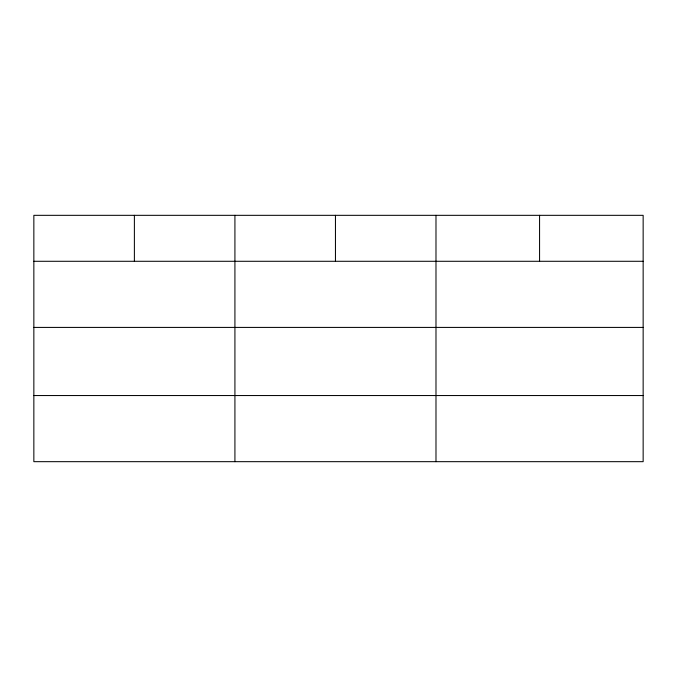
<?xml version="1.0" encoding="UTF-8"?>
<svg xmlns="http://www.w3.org/2000/svg" width="677" height="677" viewBox="0 0 677 677"><rect width="100%" height="100%" fill="white"/><g stroke="black" fill="none" stroke-linecap="round" stroke-linejoin="round"><path stroke-width="1.02" d="M643.15 327.414L643.15 215.328L33.85 215.328L33.85 461.672L643.15 461.672L643.15 327.414L33.85 327.414M33.85 261.288L643.15 261.288M33.85 395.546L643.15 395.546M539.569 215.328L539.569 261.288M435.988 215.328L435.988 461.672M335.453 215.328L335.453 261.288M234.919 215.328L234.919 461.672M134.385 215.328L134.385 261.288"/></g></svg>
